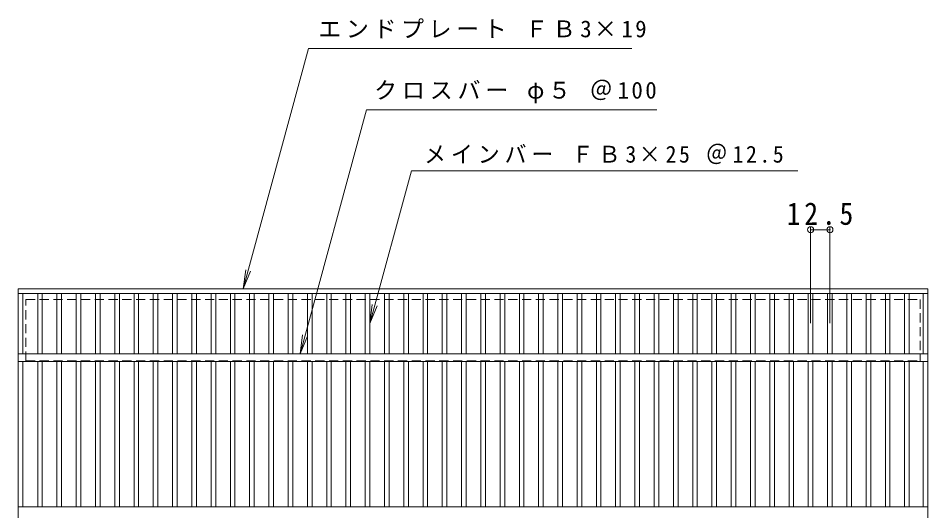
# Model space of a CAD drawing. Units: millimetres, scale not verified. Extents: x -673 to 892, y -682 to 588.
# Drawn here: x -671 to -77, y 266 to 588 of the extents above; entities that cross this region are included whole.
import ezdxf

# ---------------------------------------------------------------- set-up
doc = ezdxf.new("R2010")
doc.units = ezdxf.units.MM
doc.header["$LTSCALE"] = 5
doc.header["$PDMODE"] = 32
doc.header["$PDSIZE"] = 4
doc.linetypes.add('DASHED1', pattern=[1.8, 1.2, -0.6])
for name, color, linetype, lineweight in [('A-1_ピット', 2, 'Continuous', 9), ('A-2_蓋', 3, 'Continuous', 9), ('A-4_寸法', 7, 'Continuous', 9)]:
    doc.layers.add(name, color=color, linetype=linetype, lineweight=lineweight)
doc.styles.add('ＭＳ ゴシック', font='')
doc.styles.get('ＭＳ ゴシック').set_extended_font_data('MS Gothic')

msp = doc.modelspace()

# ---------------------------------------------------------------- linework, layer by layer
at = {"layer": 'A-1_ピット', "linetype": 'DASHED1'}
msp.add_line((-666.027, 364.014), (-82.027, 364.014), dxfattribs=at)
msp.add_lwpolyline([(-666.027, 364.014), (-666.027, 404.014), (-82.027, 404.014), (-82.027, 364.014)], dxfattribs=at)
at = {"layer": 'A-2_蓋'}
for p, q in [((-671.027, 411.014), (-77.027, 411.014)), ((-671.027, -78.986), (-671.027, 411.014)), ((-77.027, 411.014), (-77.027, -78.986)), ((-671.027, 408.014), (-77.027, 408.014)), ((-668.026, 408.014), (-668.026, 368.514)), ((-658.267, 368.514), (-658.267, 408.014)), ((-655.267, 368.514), (-655.267, 408.014)), ((-645.687, 368.514), (-645.687, 408.014)), ((-642.687, 368.514), (-642.687, 408.014)), ((-633.107, 368.514), (-633.107, 408.014)), ((-630.107, 368.514), (-630.107, 408.014)), ((-620.526, 368.514), (-620.526, 408.014)), ((-617.527, 368.514), (-617.527, 408.014)), ((-607.946, 368.514), (-607.946, 408.014)), ((-604.947, 368.514), (-604.947, 408.014)), ((-595.367, 368.514), (-595.367, 408.014)), ((-592.367, 368.514), (-592.367, 408.014)), ((-582.786, 368.514), (-582.786, 408.014)), ((-579.786, 368.514), (-579.786, 408.014)), ((-570.206, 368.514), (-570.206, 408.014)), ((-567.206, 368.514), (-567.206, 408.014)), ((-557.627, 368.514), (-557.627, 408.014)), ((-554.626, 368.514), (-554.626, 408.014)), ((-545.047, 368.514), (-545.047, 408.014)), ((-542.047, 368.514), (-542.047, 408.014)), ((-532.467, 368.514), (-532.467, 408.014)), ((-529.467, 368.514), (-529.467, 408.014)), ((-519.887, 368.514), (-519.887, 408.014)), ((-516.886, 368.514), (-516.886, 408.014)), ((-507.307, 368.514), (-507.307, 408.014)), ((-504.306, 368.514), (-504.306, 408.014)), ((-494.727, 368.514), (-494.727, 408.014)), ((-491.726, 368.514), (-491.726, 408.014)), ((-482.146, 368.514), (-482.146, 408.014)), ((-479.146, 368.514), (-479.146, 408.014)), ((-469.566, 368.514), (-469.566, 408.014)), ((-466.566, 368.514), (-466.566, 408.014)), ((-456.986, 368.514), (-456.986, 408.014)), ((-453.986, 368.514), (-453.986, 408.014)), ((-444.406, 368.514), (-444.406, 408.014)), ((-441.406, 368.514), (-441.406, 408.014)), ((-431.826, 368.514), (-431.826, 408.014)), ((-428.826, 368.514), (-428.826, 408.014)), ((-419.246, 368.514), (-419.246, 408.014)), ((-416.246, 368.514), (-416.246, 408.014)), ((-406.666, 368.514), (-406.666, 408.014)), ((-403.667, 368.514), (-403.667, 408.014)), ((-394.087, 368.514), (-394.087, 408.014)), ((-391.086, 368.514), (-391.086, 408.014)), ((-381.506, 368.514), (-381.506, 408.014)), ((-378.506, 368.514), (-378.506, 408.014)), ((-368.926, 368.514), (-368.926, 408.014)), ((-365.926, 368.514), (-365.926, 408.014)), ((-356.346, 368.514), (-356.346, 408.014)), ((-353.346, 368.514), (-353.346, 408.014)), ((-343.766, 368.514), (-343.766, 408.014)), ((-340.766, 368.514), (-340.766, 408.014)), ((-331.186, 368.514), (-331.186, 408.014)), ((-328.186, 368.514), (-328.186, 408.014)), ((-318.606, 368.514), (-318.606, 408.014)), ((-315.606, 368.514), (-315.606, 408.014)), ((-306.027, 368.514), (-306.027, 408.014)), ((-303.026, 368.514), (-303.026, 408.014)), ((-293.447, 368.514), (-293.447, 408.014)), ((-290.446, 368.514), (-290.446, 408.014)), ((-280.866, 368.514), (-280.866, 408.014)), ((-277.866, 368.514), (-277.866, 408.014)), ((-268.286, 368.514), (-268.286, 408.014)), ((-265.286, 368.514), (-265.286, 408.014)), ((-255.706, 368.514), (-255.706, 408.014)), ((-252.706, 368.514), (-252.706, 408.014)), ((-243.126, 368.514), (-243.126, 408.014)), ((-240.126, 368.514), (-240.126, 408.014)), ((-230.546, 368.514), (-230.546, 408.014)), ((-227.547, 368.514), (-227.547, 408.014)), ((-217.966, 368.514), (-217.966, 408.014)), ((-214.966, 368.514), (-214.966, 408.014)), ((-205.386, 368.514), (-205.386, 408.014)), ((-202.387, 368.514), (-202.387, 408.014)), ((-192.806, 368.514), (-192.806, 408.014)), ((-189.806, 368.514), (-189.806, 408.014)), ((-180.226, 368.514), (-180.226, 408.014)), ((-177.226, 368.514), (-177.226, 408.014)), ((-167.646, 368.514), (-167.646, 408.014)), ((-164.646, 368.514), (-164.646, 408.014)), ((-155.066, 368.514), (-155.066, 408.014)), ((-152.066, 368.514), (-152.066, 408.014)), ((-142.486, 368.514), (-142.486, 408.014)), ((-139.486, 368.514), (-139.486, 408.014)), ((-129.906, 368.514), (-129.906, 408.014)), ((-126.906, 368.514), (-126.906, 408.014)), ((-117.326, 368.514), (-117.326, 408.014)), ((-114.326, 368.514), (-114.326, 408.014)), ((-104.747, 368.514), (-104.747, 408.014)), ((-101.746, 368.514), (-101.746, 408.014)), ((-92.166, 368.514), (-92.166, 408.014)), ((-89.166, 368.514), (-89.166, 408.014)), ((-80.026, 368.514), (-80.026, 408.014)), ((-671.027, 368.514), (-77.027, 368.514)), ((-671.027, 363.514), (-77.027, 363.514)), ((-668.026, 363.514), (-668.026, 268.514)), ((-658.267, 268.514), (-658.267, 363.514)), ((-655.267, 268.514), (-655.267, 363.514)), ((-645.687, 268.514), (-645.687, 363.514)), ((-642.687, 268.514), (-642.687, 363.514)), ((-633.107, 268.514), (-633.107, 363.514)), ((-630.107, 268.514), (-630.107, 363.514)), ((-620.526, 268.514), (-620.526, 363.514)), ((-617.527, 268.514), (-617.527, 363.514)), ((-607.946, 268.514), (-607.946, 363.514)), ((-604.947, 268.514), (-604.947, 363.514)), ((-595.367, 268.514), (-595.367, 363.514)), ((-592.367, 268.514), (-592.367, 363.514)), ((-582.786, 268.514), (-582.786, 363.514)), ((-579.786, 268.514), (-579.786, 363.514)), ((-570.206, 268.514), (-570.206, 363.514)), ((-567.206, 268.514), (-567.206, 363.514)), ((-557.627, 268.514), (-557.627, 363.514)), ((-554.626, 268.514), (-554.626, 363.514)), ((-545.047, 268.514), (-545.047, 363.514)), ((-542.047, 268.514), (-542.047, 363.514)), ((-532.467, 268.514), (-532.467, 363.514)), ((-529.467, 268.514), (-529.467, 363.514)), ((-519.887, 268.514), (-519.887, 363.514)), ((-516.886, 268.514), (-516.886, 363.514)), ((-507.307, 268.514), (-507.307, 363.514)), ((-504.306, 268.514), (-504.306, 363.514)), ((-494.727, 268.514), (-494.727, 363.514)), ((-491.726, 268.514), (-491.726, 363.514)), ((-482.146, 268.514), (-482.146, 363.514)), ((-479.146, 268.514), (-479.146, 363.514)), ((-469.566, 268.514), (-469.566, 363.514)), ((-466.566, 268.514), (-466.566, 363.514)), ((-456.986, 268.514), (-456.986, 363.514)), ((-453.986, 268.514), (-453.986, 363.514)), ((-444.406, 268.514), (-444.406, 363.514)), ((-441.406, 268.514), (-441.406, 363.514)), ((-431.826, 268.514), (-431.826, 363.514)), ((-428.826, 268.514), (-428.826, 363.514)), ((-419.246, 268.514), (-419.246, 363.514)), ((-416.246, 268.514), (-416.246, 363.514)), ((-406.666, 268.514), (-406.666, 363.514)), ((-403.667, 268.514), (-403.667, 363.514)), ((-394.087, 268.514), (-394.087, 363.514)), ((-391.086, 268.514), (-391.086, 363.514)), ((-381.506, 268.514), (-381.506, 363.514)), ((-378.506, 268.514), (-378.506, 363.514)), ((-368.926, 268.514), (-368.926, 363.514)), ((-365.926, 268.514), (-365.926, 363.514)), ((-356.346, 268.514), (-356.346, 363.514)), ((-353.346, 268.514), (-353.346, 363.514)), ((-343.766, 268.514), (-343.766, 363.514)), ((-340.766, 268.514), (-340.766, 363.514)), ((-331.186, 268.514), (-331.186, 363.514)), ((-328.186, 268.514), (-328.186, 363.514)), ((-318.606, 268.514), (-318.606, 363.514)), ((-315.606, 268.514), (-315.606, 363.514)), ((-306.027, 268.514), (-306.027, 363.514)), ((-303.026, 268.514), (-303.026, 363.514)), ((-293.447, 268.514), (-293.447, 363.514)), ((-290.446, 268.514), (-290.446, 363.514)), ((-280.866, 268.514), (-280.866, 363.514)), ((-277.866, 268.514), (-277.866, 363.514)), ((-268.286, 268.514), (-268.286, 363.514)), ((-265.286, 268.514), (-265.286, 363.514)), ((-255.706, 268.514), (-255.706, 363.514)), ((-252.706, 268.514), (-252.706, 363.514)), ((-243.126, 268.514), (-243.126, 363.514)), ((-240.126, 268.514), (-240.126, 363.514)), ((-230.546, 268.514), (-230.546, 363.514)), ((-227.547, 268.514), (-227.547, 363.514)), ((-217.966, 268.514), (-217.966, 363.514)), ((-214.966, 268.514), (-214.966, 363.514)), ((-205.386, 268.514), (-205.386, 363.514)), ((-202.387, 268.514), (-202.387, 363.514)), ((-192.806, 268.514), (-192.806, 363.514)), ((-189.806, 268.514), (-189.806, 363.514)), ((-180.226, 268.514), (-180.226, 363.514)), ((-177.226, 268.514), (-177.226, 363.514)), ((-167.646, 268.514), (-167.646, 363.514)), ((-164.646, 268.514), (-164.646, 363.514)), ((-155.066, 268.514), (-155.066, 363.514)), ((-152.066, 268.514), (-152.066, 363.514)), ((-142.486, 268.514), (-142.486, 363.514)), ((-139.486, 268.514), (-139.486, 363.514)), ((-129.906, 268.514), (-129.906, 363.514)), ((-126.906, 268.514), (-126.906, 363.514)), ((-117.326, 268.514), (-117.326, 363.514)), ((-114.326, 268.514), (-114.326, 363.514)), ((-104.747, 268.514), (-104.747, 363.514)), ((-101.746, 268.514), (-101.746, 363.514)), ((-92.166, 268.514), (-92.166, 363.514)), ((-89.166, 268.514), (-89.166, 363.514)), ((-80.026, 268.514), (-80.026, 363.514)), ((-671.027, 268.513), (-77.027, 268.513))]:
    msp.add_line(p, q, dxfattribs=at)
at = {"layer": 'A-4_寸法'}
for p, q in [((-486.936, 368.514), (-443.627, 527.978)), ((-443.627, 527.978), (-254.062, 527.978)), ((-441.406, 388.264), (-414.107, 487.979)), ((-414.107, 487.979), (-161.937, 487.979)), ((-153.566, 388.484), (-153.566, 451.055)), ((-153.566, 449.555), (-140.986, 449.555)), ((-140.986, 388.484), (-140.986, 451.055)), ((-524.064, 411.014), (-522.432, 423.407)), ((-524.064, 411.014), (-519.28, 422.562)), ((-441.406, 388.264), (-439.775, 400.657)), ((-441.406, 388.264), (-436.623, 399.813)), ((-486.936, 368.514), (-485.305, 380.907)), ((-486.936, 368.514), (-482.153, 380.063))]:
    msp.add_line(p, q, dxfattribs=at)
msp.add_lwpolyline([(-524.064, 411.014), (-481.424, 567.978), (-270.387, 567.978)], dxfattribs=at)
for p in [(-153.566, 449.555), (-140.986, 449.555)]:
    msp.add_point(p, dxfattribs=at)

# ---------------------------------------------------------------- texts
at = {"layer": 'A-4_寸法', "char_height": 11, "attachment_point": 7, "style": 'ＭＳ ゴシック'}
for s, insert in [('\\T1.2;エンドプレート\\~ＦＢ3×19', (-475.049, 574.656)), ('\\T1.21;クロスバー\\~φ５\\~＠100', (-438.602, 532.253)), ('\\T1.23;\\W0.95;メインバー\\~ＦＢ3×25\\~＠12.5', (-405.959, 492.399))]:
    msp.add_mtext(s, dxfattribs=dict(at, insert=insert))
at = {"layer": 'A-4_寸法', "color": 2, "insert": (-169.151, 452.555), "char_height": 14.66, "attachment_point": 7, "style": 'ＭＳ ゴシック'}
msp.add_mtext('\\T1.28;\\W0.9;12.5', dxfattribs=at)

doc.saveas('drawing.dxf')
